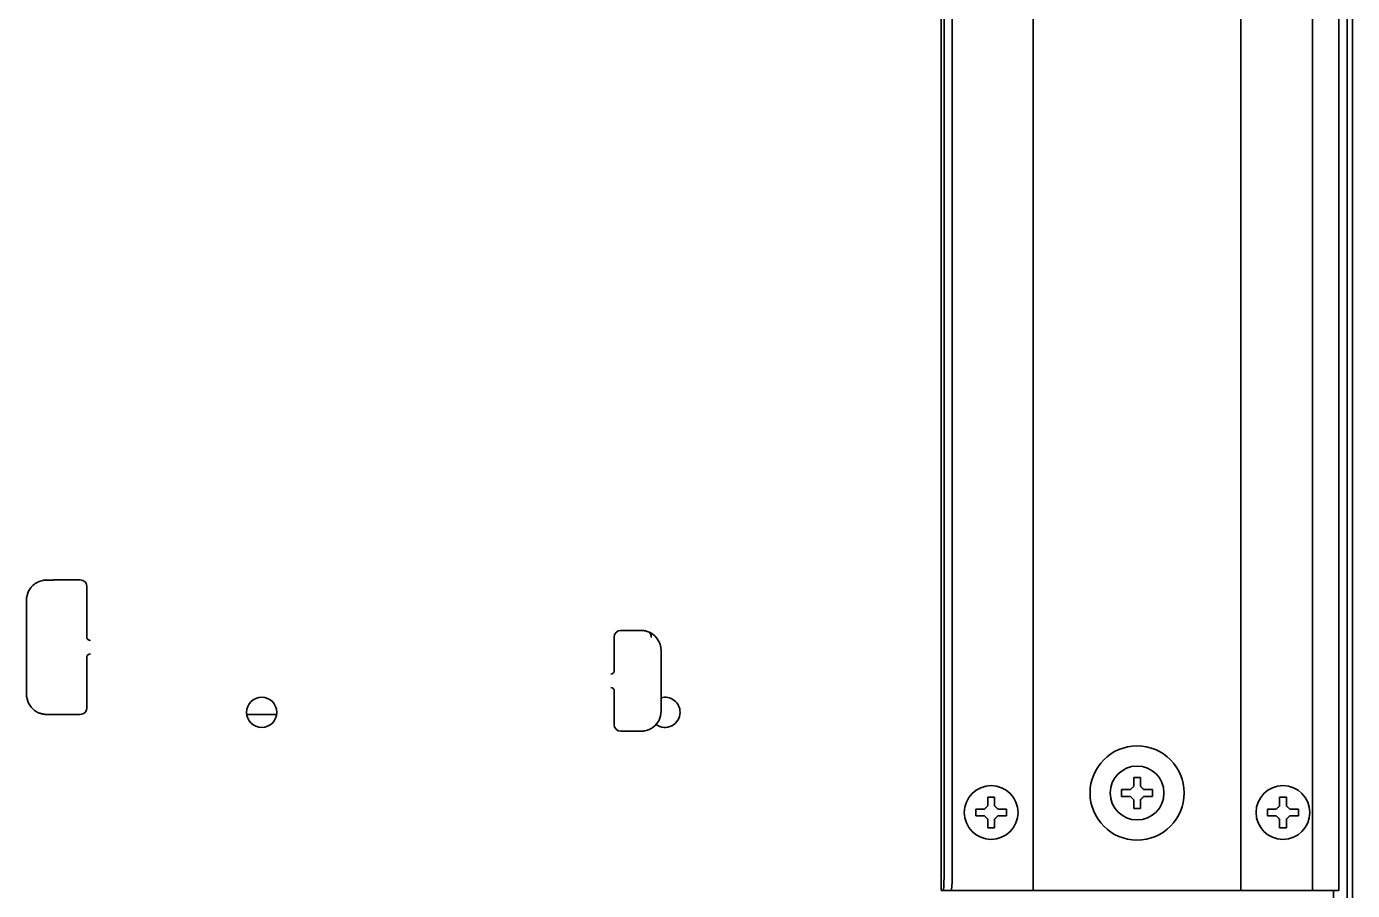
# Model space of a CAD drawing. Header units: inches. Extents: x 90 to 4161, y -506 to 3104.
# Drawn here: x 2804.4 to 3001.7, y 2384.3 to 2512.8 of the extents above; entities that cross this region are included whole.
import ezdxf

# ---------------------------------------------------------------- set-up
doc = ezdxf.new("R2010")
doc.units = ezdxf.units.IN
doc.layers.add('1', color=7, linetype='Continuous', true_color=0xffffff)

msp = doc.modelspace()

# ---------------------------------------------------------------- linework, layer by layer
at = {"layer": '1', "color": 7, "linetype": 'Continuous', "lineweight": 35}
for p, q in [((3000.89, 2932.75), (3000.89, 2292.9)), ((2940.47, 2841.5), (2940.47, 2384.3)), ((2954.19, 2384.3), (2954.19, 2841.5)), ((2985.09, 2384.3), (2985.09, 2841.5)), ((2995.72, 2841.5), (2995.72, 2384.3)), ((2999.66, 2384.3), (2999.66, 2841.5)), ((2940.92, 2839.5), (2940.92, 2386.3)), ((2942.12, 2839.5), (2942.12, 2386.3)), ((3001.69, 2275.7), (3001.69, 2597.89)), ((2810.89, 2430.49), (2808.43, 2430.49)), ((2810.89, 2430.49), (2812.39, 2430.49)), ((2813.39, 2429.49), (2813.39, 2421.84)), ((2804.39, 2413.49), (2804.39, 2427.49)), ((2892.82, 2422.99), (2894.32, 2422.99)), ((2894.78, 2422.99), (2894.32, 2422.99)), ((2891.82, 2416.84), (2891.82, 2421.99)), ((2813.39, 2419.13), (2813.39, 2411.49)), ((2898.82, 2419.99), (2898.82, 2410.99)), ((2891.82, 2408.99), (2891.82, 2414.13)), ((2808.43, 2410.49), (2810.89, 2410.49)), ((2812.39, 2410.49), (2810.89, 2410.49)), ((2837.16, 2410.49), (2841.62, 2410.49)), ((2894.32, 2407.99), (2892.82, 2407.99)), ((2894.32, 2407.99), (2894.78, 2407.99)), ((2967.34, 2398.8), (2967.34, 2399.3)), ((2971.94, 2399.3), (2971.94, 2398.8)), ((2967.34, 2398.3), (2967.34, 2398.8)), ((2971.94, 2398.8), (2971.94, 2398.3)), ((2945.63, 2395.9), (2945.63, 2396.4)), ((2945.63, 2395.4), (2945.63, 2395.9)), ((2950.23, 2396.4), (2950.23, 2395.9)), ((2950.23, 2395.9), (2950.23, 2395.4)), ((2989.05, 2395.9), (2989.05, 2396.4)), ((2989.05, 2395.4), (2989.05, 2395.9)), ((2993.65, 2396.4), (2993.65, 2395.9)), ((2993.65, 2395.9), (2993.65, 2395.4)), ((2940.47, 2384.3), (2940.47, 2384.3)), ((2940.47, 2384.3), (2940.78, 2384.3)), ((2941.98, 2384.3), (2940.78, 2384.3)), ((2942.67, 2384.3), (2941.98, 2384.3)), ((2953.19, 2384.3), (2942.67, 2384.3)), ((2954.19, 2384.3), (2953.19, 2384.3)), ((2956.39, 2384.3), (2954.19, 2384.3)), ((2982.89, 2384.3), (2956.39, 2384.3)), ((2985.09, 2384.3), (2982.89, 2384.3)), ((2986.09, 2384.3), (2985.09, 2384.3)), ((2995.72, 2384.3), (2986.09, 2384.3)), ((2995.91, 2384.3), (2995.72, 2384.3)), ((2995.91, 2384.3), (2999.45, 2384.3)), ((2998.89, 2292.6), (2998.89, 2384.3)), ((2999.66, 2384.3), (2999.45, 2384.3))]:
    msp.add_line(p, q, dxfattribs=at)
for centre, radius in [((2839.39, 2410.8), 2.25), ((2969.64, 2398.8), 7), ((2969.64, 2398.8), 4), ((2947.93, 2395.9), 4), ((2991.35, 2395.9), 4)]:
    msp.add_circle(centre, radius, dxfattribs=at)
for centre, radius, start, end in [((2807.39, 2427.49), 3, 126.8699, 180), ((2812.39, 2429.49), 1, 0, 90), ((2892.82, 2421.99), 1, 90, 180), ((2895.82, 2419.99), 3, 0, 72.3165), ((2813.89, 2421.99), 0.5, 180, 270), ((2813.89, 2418.99), 0.5, 90, 180), ((2891.32, 2416.99), 0.5, 270, 0), ((2807.39, 2413.49), 3, 180, 233.1301), ((2891.32, 2413.99), 0.5, 0, 90), ((2899.39, 2410.8), 2.25, 0, 104.6194), ((2812.39, 2411.49), 1, 270, 0), ((2895.82, 2410.99), 3, 306.8699, 0), ((2899.39, 2410.8), 2.25, 233.6513, 0), ((2892.82, 2408.99), 1, 180, 270)]:
    msp.add_arc(centre, radius, start, end, dxfattribs=at)
for centre, major_axis, ratio, start_param, end_param in [((2808.43, 2429.49), (-22.9, 0), 0.043661, 4.712389, 4.76041), ((2894.78, 2421.99), (22.9, 0), 0.043661, 1.52148, 1.570796), ((2808.43, 2411.49), (-22.9, 0), 0.043661, 1.522776, 1.570796), ((2894.78, 2408.99), (22.9, 0), 0.043661, 4.712389, 4.76041), ((2940.78, 2386.3), (0, -2), 0.069756, 0, 1.570796), ((2941.98, 2386.3), (0, 2), 0.069756, 3.141593, 4.712389)]:
    msp.add_ellipse(centre, major_axis=major_axis, ratio=ratio, start_param=start_param, end_param=end_param, dxfattribs=at)
for points, knots in [([(2805.59, 2429.89), (2805.65, 2429.93), (2805.72, 2429.98), (2805.85, 2430.06), (2805.92, 2430.1), (2806.02, 2430.15), (2806.05, 2430.17), (2806.12, 2430.21), (2806.16, 2430.22), (2806.26, 2430.27), (2806.33, 2430.3), (2806.55, 2430.37), (2806.69, 2430.41), (2806.88, 2430.44), (2806.91, 2430.45), (2806.99, 2430.46), (2807.03, 2430.46), (2807.14, 2430.48), (2807.21, 2430.48), (2807.29, 2430.49)], [0, 0, 0, 0, 0.125, 0.125, 0.25, 0.25, 0.3125, 0.3125, 0.375, 0.375, 0.5, 0.5, 0.75, 0.75, 0.8125, 0.8125, 0.875, 0.875, 1, 1, 1, 1]), ([(2807.29, 2430.49), (2807.29, 2430.49), (2807.3, 2430.49), (2807.32, 2430.49), (2807.33, 2430.49), (2807.34, 2430.49)], [0, 0, 0, 0, 0.5, 0.5, 1, 1, 1, 1]), ([(2896.73, 2422.85), (2896.6, 2422.89), (2896.46, 2422.92), (2896.26, 2422.96), (2896.19, 2422.97), (2896.05, 2422.98), (2895.98, 2422.98), (2895.91, 2422.99)], [0, 0, 0, 0, 0.5, 0.5, 0.75, 0.75, 1, 1, 1, 1]), ([(2897.37, 2421.99), (2897.36, 2422), (2897.36, 2422.01), (2897.36, 2422.04), (2897.35, 2422.08), (2897.34, 2422.11), (2897.33, 2422.16), (2897.33, 2422.19), (2897.31, 2422.24), (2897.3, 2422.26), (2897.28, 2422.33), (2897.26, 2422.37), (2897.23, 2422.44), (2897.22, 2422.46), (2897.2, 2422.5), (2897.18, 2422.52), (2897.14, 2422.58), (2897.12, 2422.61), (2897.07, 2422.66), (2897.05, 2422.67), (2897.03, 2422.69), (2897.02, 2422.7), (2897, 2422.71), (2896.99, 2422.72), (2896.94, 2422.75), (2896.9, 2422.78), (2896.82, 2422.81), (2896.78, 2422.83), (2896.73, 2422.85)], [0, 0, 0, 0, 0.03125, 0.03125, 0.0625, 0.125, 0.125, 0.1875, 0.1875, 0.25, 0.25, 0.375, 0.375, 0.4375, 0.4375, 0.5, 0.5, 0.625, 0.625, 0.6875, 0.6875, 0.71875, 0.71875, 0.75, 0.75, 0.875, 0.875, 1, 1, 1, 1]), ([(2807.29, 2410.49), (2807.21, 2410.49), (2807.14, 2410.5), (2807.03, 2410.51), (2806.99, 2410.51), (2806.91, 2410.52), (2806.88, 2410.53), (2806.69, 2410.57), (2806.55, 2410.6), (2806.33, 2410.68), (2806.26, 2410.71), (2806.16, 2410.75), (2806.12, 2410.77), (2806.05, 2410.8), (2806.02, 2410.82), (2805.92, 2410.87), (2805.85, 2410.91), (2805.72, 2411), (2805.65, 2411.04), (2805.59, 2411.09)], [0, 0, 0, 0, 0.125, 0.125, 0.1875, 0.1875, 0.25, 0.25, 0.5, 0.5, 0.625, 0.625, 0.6875, 0.6875, 0.75, 0.75, 0.875, 0.875, 1, 1, 1, 1]), ([(2807.34, 2410.49), (2807.33, 2410.49), (2807.32, 2410.49), (2807.3, 2410.49), (2807.29, 2410.49), (2807.29, 2410.49)], [0, 0, 0, 0, 0.5, 0.5, 1, 1, 1, 1]), ([(2895.93, 2407.99), (2895.92, 2407.99), (2895.91, 2407.99), (2895.9, 2407.99), (2895.89, 2407.99), (2895.88, 2407.99)], [0, 0, 0, 0, 0.5, 0.5, 1, 1, 1, 1]), ([(2897.62, 2408.59), (2897.56, 2408.54), (2897.5, 2408.5), (2897.37, 2408.41), (2897.3, 2408.37), (2897.2, 2408.32), (2897.16, 2408.3), (2897.09, 2408.27), (2897.06, 2408.25), (2896.95, 2408.21), (2896.88, 2408.18), (2896.67, 2408.1), (2896.52, 2408.07), (2896.34, 2408.03), (2896.3, 2408.02), (2896.23, 2408.01), (2896.19, 2408.01), (2896.08, 2408), (2896, 2407.99), (2895.93, 2407.99)], [0, 0, 0, 0, 0.125, 0.125, 0.25, 0.25, 0.3125, 0.3125, 0.375, 0.375, 0.5, 0.5, 0.75, 0.75, 0.8125, 0.8125, 0.875, 0.875, 1, 1, 1, 1]), ([(2967.34, 2399.3), (2967.54, 2399.3), (2967.75, 2399.3), (2968.08, 2399.3), (2968.19, 2399.3), (2968.41, 2399.3), (2968.53, 2399.3), (2968.64, 2399.3)], [0, 0, 0, 0, 0.5, 0.5, 0.75, 0.75, 1, 1, 1, 1]), ([(2970.14, 2401.1), (2970.14, 2400.89), (2970.14, 2400.68), (2970.14, 2400.36), (2970.14, 2400.25), (2970.14, 2400.03), (2970.14, 2399.91), (2970.14, 2399.8)], [0, 0, 0, 0, 0.5, 0.5, 0.75, 0.75, 1, 1, 1, 1]), ([(2948.43, 2398.2), (2948.43, 2397.99), (2948.43, 2397.78), (2948.43, 2397.46), (2948.43, 2397.35), (2948.43, 2397.13), (2948.43, 2397.01), (2948.43, 2396.9)], [0, 0, 0, 0, 0.5, 0.5, 0.75, 0.75, 1, 1, 1, 1]), ([(2969.14, 2396.5), (2969.14, 2396.7), (2969.14, 2396.91), (2969.14, 2397.23), (2969.14, 2397.34), (2969.14, 2397.57), (2969.14, 2397.68), (2969.14, 2397.8)], [0, 0, 0, 0, 0.5, 0.5, 0.75, 0.75, 1, 1, 1, 1]), ([(2971.94, 2398.3), (2971.74, 2398.3), (2971.53, 2398.3), (2971.2, 2398.3), (2971.09, 2398.3), (2970.87, 2398.3), (2970.76, 2398.3), (2970.64, 2398.3)], [0, 0, 0, 0, 0.5, 0.5, 0.75, 0.75, 1, 1, 1, 1]), ([(2991.85, 2398.2), (2991.85, 2397.99), (2991.85, 2397.78), (2991.85, 2397.46), (2991.85, 2397.35), (2991.85, 2397.13), (2991.85, 2397.01), (2991.85, 2396.9)], [0, 0, 0, 0, 0.5, 0.5, 0.75, 0.75, 1, 1, 1, 1]), ([(2945.63, 2396.4), (2945.83, 2396.4), (2946.04, 2396.4), (2946.37, 2396.4), (2946.48, 2396.4), (2946.7, 2396.4), (2946.81, 2396.4), (2946.93, 2396.4)], [0, 0, 0, 0, 0.5, 0.5, 0.75, 0.75, 1, 1, 1, 1]), ([(2950.23, 2395.4), (2950.03, 2395.4), (2949.82, 2395.4), (2949.49, 2395.4), (2949.38, 2395.4), (2949.16, 2395.4), (2949.04, 2395.4), (2948.93, 2395.4)], [0, 0, 0, 0, 0.5, 0.5, 0.75, 0.75, 1, 1, 1, 1]), ([(2989.05, 2396.4), (2989.26, 2396.4), (2989.47, 2396.4), (2989.79, 2396.4), (2989.9, 2396.4), (2990.12, 2396.4), (2990.24, 2396.4), (2990.35, 2396.4)], [0, 0, 0, 0, 0.5, 0.5, 0.75, 0.75, 1, 1, 1, 1]), ([(2993.65, 2395.4), (2993.45, 2395.4), (2993.24, 2395.4), (2992.92, 2395.4), (2992.81, 2395.4), (2992.58, 2395.4), (2992.47, 2395.4), (2992.35, 2395.4)], [0, 0, 0, 0, 0.5, 0.5, 0.75, 0.75, 1, 1, 1, 1]), ([(2947.43, 2393.6), (2947.43, 2393.8), (2947.43, 2394.01), (2947.43, 2394.33), (2947.43, 2394.44), (2947.43, 2394.67), (2947.43, 2394.78), (2947.43, 2394.9)], [0, 0, 0, 0, 0.5, 0.5, 0.75, 0.75, 1, 1, 1, 1]), ([(2990.85, 2393.6), (2990.85, 2393.8), (2990.85, 2394.01), (2990.85, 2394.33), (2990.85, 2394.44), (2990.85, 2394.67), (2990.85, 2394.78), (2990.85, 2394.9)], [0, 0, 0, 0, 0.5, 0.5, 0.75, 0.75, 1, 1, 1, 1])]:
    msp.add_open_spline(points, degree=3, knots=knots, dxfattribs=at)
for points in [[(2968.64, 2399.3), (2968.66, 2399.32), (2968.71, 2399.37), (2968.78, 2399.44), (2968.86, 2399.51), (2968.93, 2399.58), (2969, 2399.65), (2969.07, 2399.73), (2969.12, 2399.77), (2969.14, 2399.8)], [(2969.14, 2399.8), (2969.14, 2399.85), (2969.14, 2399.96), (2969.14, 2400.12), (2969.14, 2400.28), (2969.14, 2400.44), (2969.14, 2400.59), (2969.14, 2400.74), (2969.14, 2400.91), (2969.14, 2401.03), (2969.14, 2401.1)], [(2969.14, 2401.1), (2969.31, 2401.1), (2969.64, 2401.1), (2969.97, 2401.1), (2970.14, 2401.1)], [(2970.14, 2399.8), (2970.17, 2399.77), (2970.22, 2399.72), (2970.29, 2399.65), (2970.36, 2399.57), (2970.43, 2399.5), (2970.5, 2399.44), (2970.57, 2399.37), (2970.62, 2399.32), (2970.64, 2399.3)], [(2970.64, 2399.3), (2970.7, 2399.3), (2970.8, 2399.3), (2970.96, 2399.3), (2971.12, 2399.3), (2971.28, 2399.3), (2971.43, 2399.3), (2971.59, 2399.3), (2971.75, 2399.3), (2971.88, 2399.3), (2971.94, 2399.3)], [(2947.43, 2396.9), (2947.43, 2396.95), (2947.43, 2397.06), (2947.43, 2397.22), (2947.43, 2397.38), (2947.43, 2397.54), (2947.43, 2397.69), (2947.43, 2397.84), (2947.43, 2398.01), (2947.43, 2398.13), (2947.43, 2398.2)], [(2947.43, 2398.2), (2947.6, 2398.2), (2947.93, 2398.2), (2948.26, 2398.2), (2948.43, 2398.2)], [(2968.64, 2398.3), (2968.59, 2398.3), (2968.48, 2398.3), (2968.32, 2398.3), (2968.16, 2398.3), (2968, 2398.3), (2967.85, 2398.3), (2967.69, 2398.3), (2967.53, 2398.3), (2967.4, 2398.3), (2967.34, 2398.3)], [(2969.14, 2397.8), (2969.11, 2397.82), (2969.06, 2397.87), (2968.99, 2397.95), (2968.92, 2398.02), (2968.85, 2398.09), (2968.78, 2398.16), (2968.71, 2398.23), (2968.66, 2398.27), (2968.64, 2398.3)], [(2970.64, 2398.3), (2970.62, 2398.27), (2970.57, 2398.23), (2970.5, 2398.15), (2970.43, 2398.08), (2970.36, 2398.01), (2970.28, 2397.94), (2970.21, 2397.87), (2970.16, 2397.82), (2970.14, 2397.8)], [(2970.14, 2397.8), (2970.14, 2397.74), (2970.14, 2397.63), (2970.14, 2397.47), (2970.14, 2397.31), (2970.14, 2397.16), (2970.14, 2397.01), (2970.14, 2396.85), (2970.14, 2396.68), (2970.14, 2396.56), (2970.14, 2396.5)], [(2990.85, 2396.9), (2990.85, 2396.95), (2990.85, 2397.06), (2990.85, 2397.22), (2990.85, 2397.38), (2990.85, 2397.54), (2990.85, 2397.69), (2990.85, 2397.84), (2990.85, 2398.01), (2990.85, 2398.13), (2990.85, 2398.2)], [(2990.85, 2398.2), (2991.02, 2398.2), (2991.35, 2398.2), (2991.69, 2398.2), (2991.85, 2398.2)], [(2946.93, 2395.4), (2946.87, 2395.4), (2946.77, 2395.4), (2946.6, 2395.4), (2946.45, 2395.4), (2946.29, 2395.4), (2946.14, 2395.4), (2945.98, 2395.4), (2945.82, 2395.4), (2945.69, 2395.4), (2945.63, 2395.4)], [(2946.93, 2396.4), (2946.95, 2396.42), (2947, 2396.47), (2947.07, 2396.54), (2947.14, 2396.61), (2947.21, 2396.68), (2947.29, 2396.75), (2947.36, 2396.83), (2947.4, 2396.87), (2947.43, 2396.9)], [(2947.43, 2394.9), (2947.4, 2394.92), (2947.35, 2394.97), (2947.28, 2395.05), (2947.21, 2395.12), (2947.14, 2395.19), (2947.07, 2395.26), (2947, 2395.33), (2946.95, 2395.37), (2946.93, 2395.4)], [(2948.43, 2396.9), (2948.45, 2396.87), (2948.51, 2396.82), (2948.58, 2396.75), (2948.65, 2396.67), (2948.72, 2396.6), (2948.79, 2396.54), (2948.86, 2396.47), (2948.91, 2396.42), (2948.93, 2396.4)], [(2948.93, 2395.4), (2948.9, 2395.37), (2948.86, 2395.33), (2948.79, 2395.25), (2948.71, 2395.18), (2948.64, 2395.11), (2948.57, 2395.04), (2948.5, 2394.97), (2948.45, 2394.92), (2948.43, 2394.9)], [(2948.93, 2396.4), (2948.98, 2396.4), (2949.09, 2396.4), (2949.25, 2396.4), (2949.41, 2396.4), (2949.57, 2396.4), (2949.72, 2396.4), (2949.88, 2396.4), (2950.04, 2396.4), (2950.16, 2396.4), (2950.23, 2396.4)], [(2970.14, 2396.5), (2969.97, 2396.5), (2969.64, 2396.5), (2969.31, 2396.5), (2969.14, 2396.5)], [(2990.35, 2395.4), (2990.3, 2395.4), (2990.19, 2395.4), (2990.03, 2395.4), (2989.87, 2395.4), (2989.72, 2395.4), (2989.56, 2395.4), (2989.41, 2395.4), (2989.24, 2395.4), (2989.12, 2395.4), (2989.05, 2395.4)], [(2990.35, 2396.4), (2990.38, 2396.42), (2990.42, 2396.47), (2990.5, 2396.54), (2990.57, 2396.61), (2990.64, 2396.68), (2990.71, 2396.75), (2990.78, 2396.83), (2990.83, 2396.87), (2990.85, 2396.9)], [(2990.85, 2394.9), (2990.83, 2394.92), (2990.78, 2394.97), (2990.7, 2395.05), (2990.63, 2395.12), (2990.56, 2395.19), (2990.49, 2395.26), (2990.42, 2395.33), (2990.38, 2395.37), (2990.35, 2395.4)], [(2991.85, 2396.9), (2991.88, 2396.87), (2991.93, 2396.82), (2992, 2396.75), (2992.08, 2396.67), (2992.15, 2396.6), (2992.22, 2396.54), (2992.28, 2396.47), (2992.33, 2396.42), (2992.35, 2396.4)], [(2992.35, 2395.4), (2992.33, 2395.37), (2992.28, 2395.33), (2992.21, 2395.25), (2992.14, 2395.18), (2992.07, 2395.11), (2992, 2395.04), (2991.92, 2394.97), (2991.88, 2394.92), (2991.85, 2394.9)], [(2992.35, 2396.4), (2992.41, 2396.4), (2992.52, 2396.4), (2992.68, 2396.4), (2992.84, 2396.4), (2992.99, 2396.4), (2993.14, 2396.4), (2993.3, 2396.4), (2993.47, 2396.4), (2993.59, 2396.4), (2993.65, 2396.4)], [(2948.43, 2393.6), (2948.26, 2393.6), (2947.93, 2393.6), (2947.6, 2393.6), (2947.43, 2393.6)], [(2948.43, 2394.9), (2948.43, 2394.84), (2948.43, 2394.73), (2948.43, 2394.57), (2948.43, 2394.41), (2948.43, 2394.26), (2948.43, 2394.11), (2948.43, 2393.95), (2948.43, 2393.78), (2948.43, 2393.66), (2948.43, 2393.6)], [(2991.85, 2393.6), (2991.69, 2393.6), (2991.35, 2393.6), (2991.02, 2393.6), (2990.85, 2393.6)], [(2991.85, 2394.9), (2991.85, 2394.84), (2991.85, 2394.73), (2991.85, 2394.57), (2991.85, 2394.41), (2991.85, 2394.26), (2991.85, 2394.11), (2991.85, 2393.95), (2991.85, 2393.78), (2991.85, 2393.66), (2991.85, 2393.6)]]:
    msp.add_open_spline(points, degree=3, dxfattribs=at)

doc.saveas('drawing.dxf')
